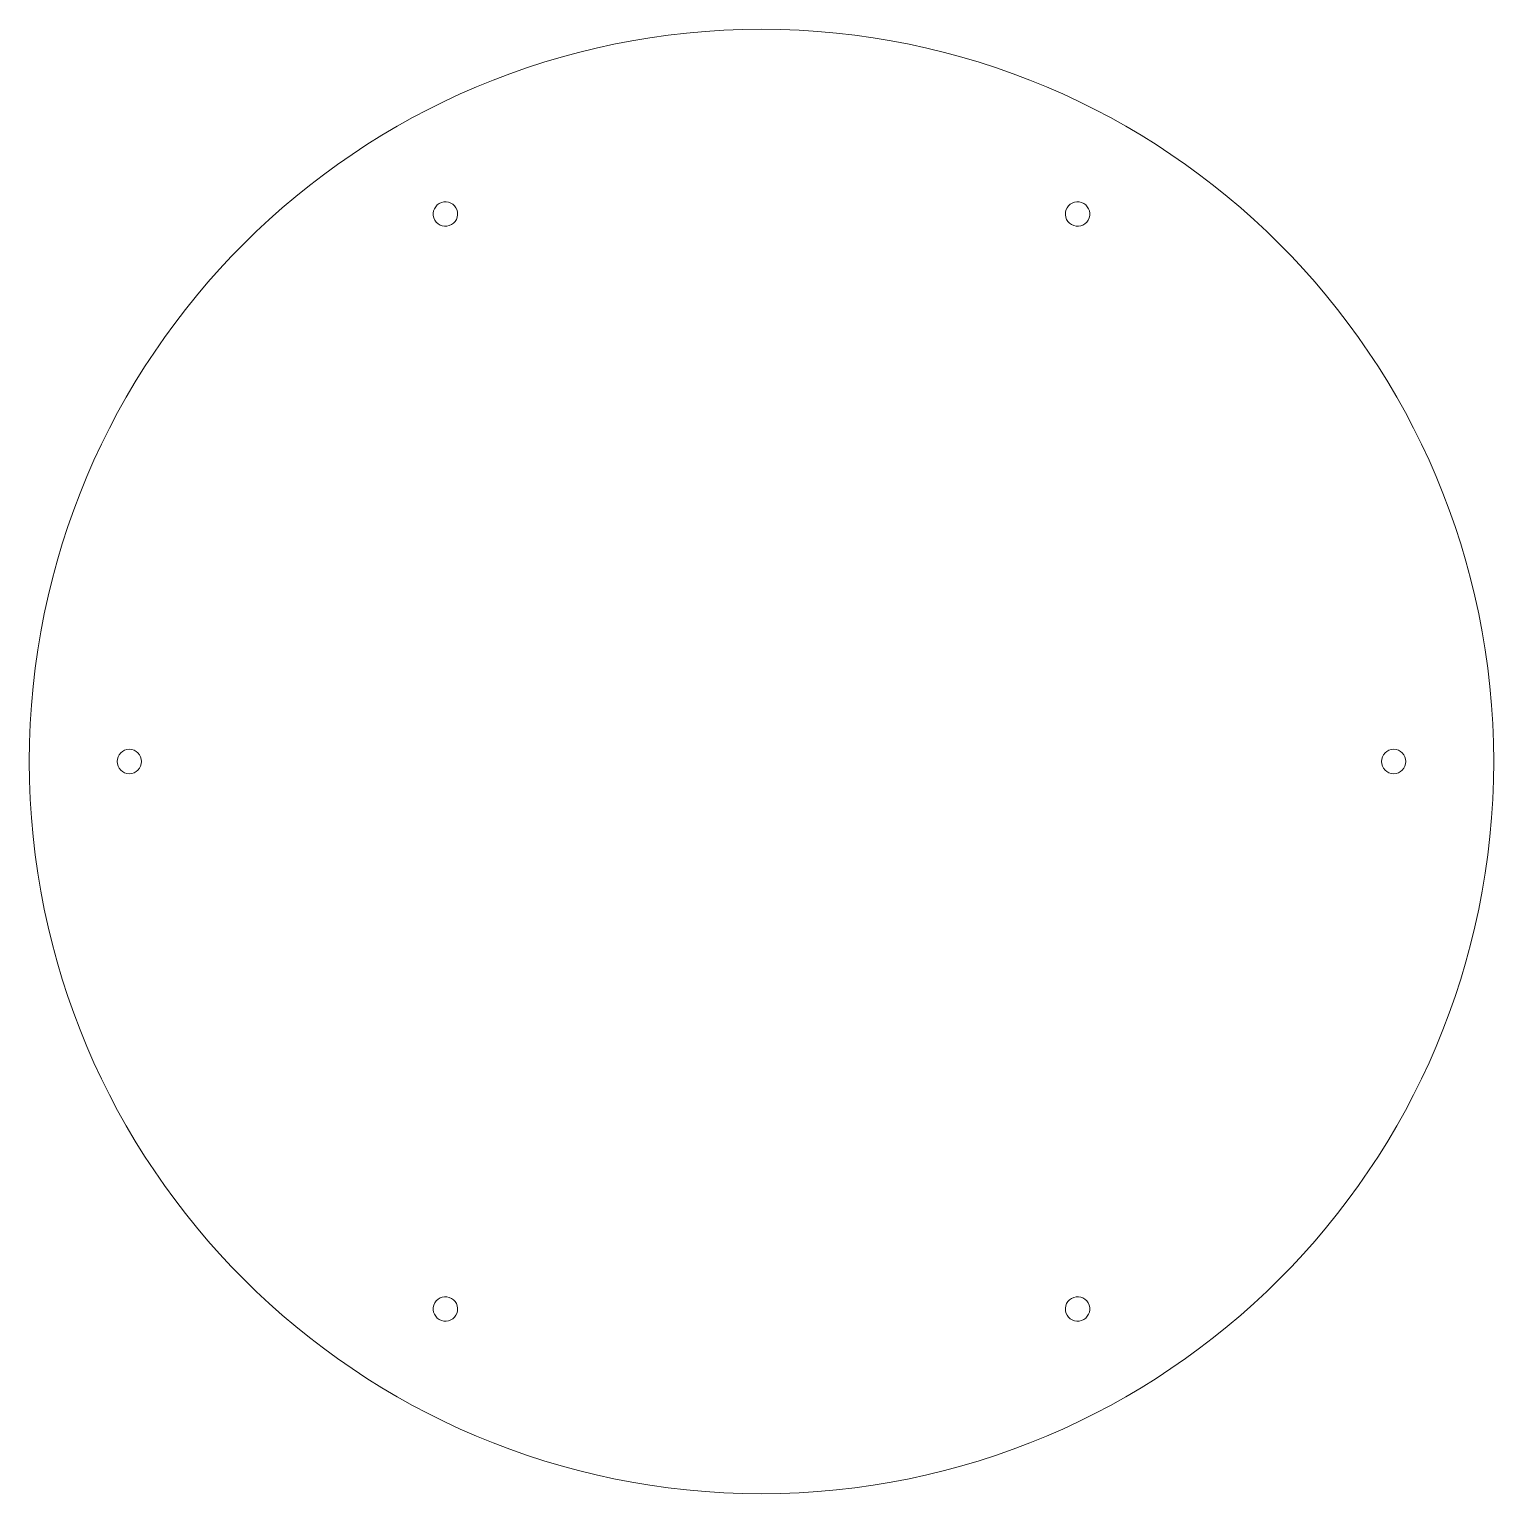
# Model space of a CAD drawing. Header units: millimetres. Extents: x -337 to 409, y -412 to 336.
# Drawn here: x 67.7 to 367.7, y -411.6 to -111.6 of the extents above; entities that cross this region are included whole.
import ezdxf

# ---------------------------------------------------------------- set-up
doc = ezdxf.new("R2010")
doc.units = ezdxf.units.MM
doc.header["$MEASUREMENT"] = 0
doc.layers.add('layer 1', color=7, linetype='Continuous')

msp = doc.modelspace()

# ---------------------------------------------------------------- linework, layer by layer
at = {"layer": 'layer 1', "color": 250, "lineweight": 20}
for centre, major_axis in [((217.7204, -261.5596), (0, 150)), ((88.2204, -261.5596), (0, 2.5)), ((347.2205, -261.5596), (0, 2.5))]:
    msp.add_ellipse(centre, major_axis=major_axis, ratio=1, dxfattribs=at)
for points in [[(155.1355, -148.1592), (155.8257, -149.3548), (155.4159, -150.884), (154.2204, -151.5743), (154.2204, -151.5743), (153.0249, -152.2645), (151.4956, -151.8548), (150.8054, -150.6592), (150.8054, -150.6592), (150.1151, -149.4637), (150.5249, -147.9344), (151.7204, -147.2442), (151.7204, -147.2442), (152.9159, -146.5539), (154.4452, -146.9637), (155.1355, -148.1592)], [(280.3055, -148.1593), (280.9957, -146.9638), (282.525, -146.554), (283.7205, -147.2443), (283.7205, -147.2443), (284.916, -147.9345), (285.3258, -149.4638), (284.6356, -150.6593), (284.6356, -150.6593), (283.9453, -151.8549), (282.416, -152.2646), (281.2205, -151.5744), (281.2205, -151.5744), (280.025, -150.8842), (279.6152, -149.3549), (280.3055, -148.1593)], [(150.8054, -372.46), (151.4956, -371.2645), (153.0249, -370.8547), (154.2205, -371.545), (154.2205, -371.545), (155.416, -372.2352), (155.8258, -373.7645), (155.1355, -374.96), (155.1355, -374.96), (154.4453, -376.1556), (152.916, -376.5653), (151.7205, -375.8751), (151.7205, -375.8751), (150.5249, -375.1848), (150.1151, -373.6556), (150.8054, -372.46)], [(284.6355, -372.4599), (285.3258, -373.6554), (284.916, -375.1847), (283.7205, -375.8749), (283.7205, -375.8749), (282.5249, -376.5652), (280.9957, -376.1554), (280.3054, -374.9599), (280.3054, -374.9599), (279.6152, -373.7643), (280.0249, -372.235), (281.2205, -371.5448), (281.2205, -371.5448), (282.416, -370.8546), (283.9453, -371.2643), (284.6355, -372.4599)]]:
    msp.add_open_spline(points, degree=3, knots=[0, 0, 0, 0, 0.25, 0.25, 0.25, 0.25, 0.5, 0.5, 0.5, 0.5, 0.75, 0.75, 0.75, 0.75, 1, 1, 1, 1], dxfattribs=at)

doc.saveas('drawing.dxf')
